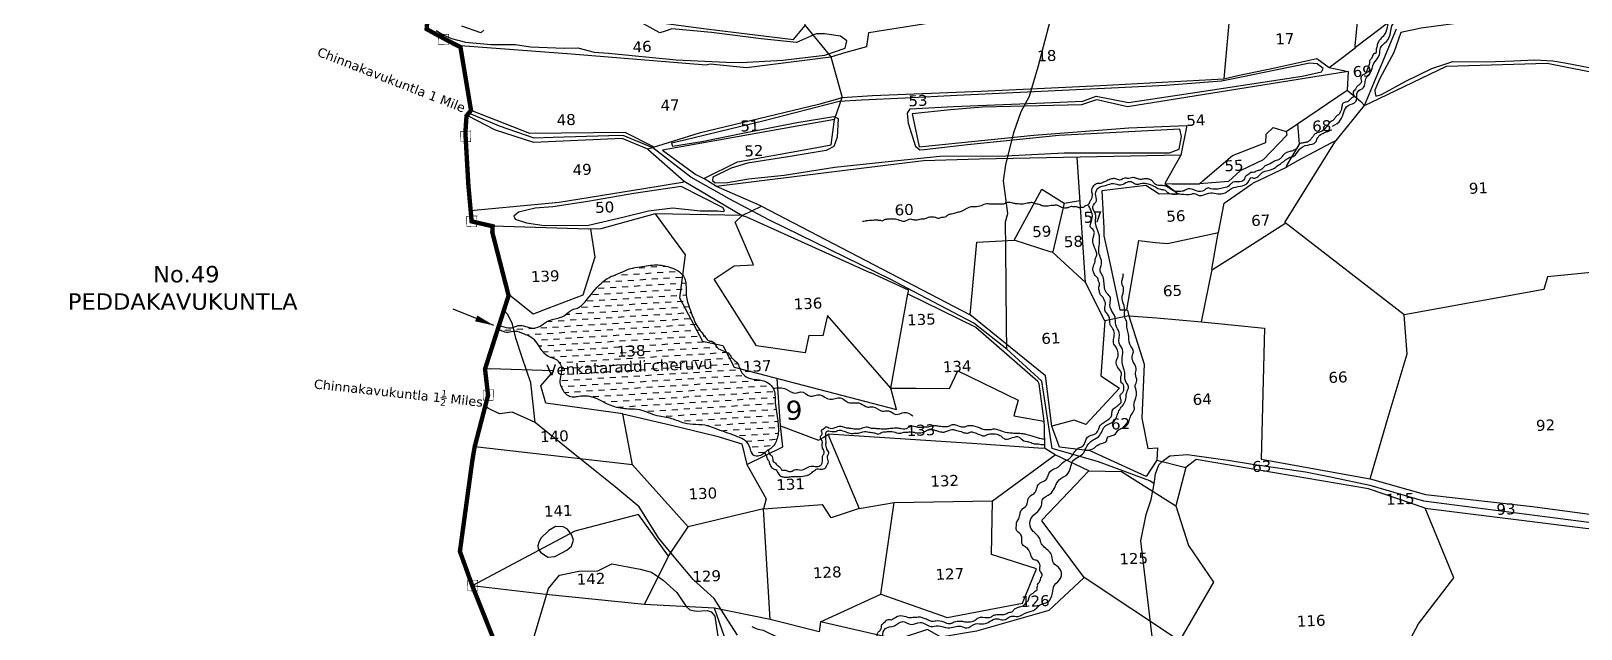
# Model space of a CAD drawing. Header units: inches. Extents: x 740844 to 747987, y 1630338 to 1638187.
# Drawn here: x 743342 to 746175, y 1634919 to 1636012 of the extents above; entities that cross this region are included whole.
import ezdxf
from ezdxf.enums import TextEntityAlignment as Align

# ---------------------------------------------------------------- set-up
doc = ezdxf.new("R2010")
doc.units = ezdxf.units.IN
doc.header["$MEASUREMENT"] = 0
doc.linetypes.add('ACAD_ISO02W100', pattern=[15, 12, -3])
for name, color, linetype in [('DIMENSION', 1, 'Continuous'), ('HILLL', 3, 'Continuous'), ('PLOT', 7, 'Continuous'), ('PLOT NO', 7, 'Continuous'), ('ROADS', 6, 'Continuous'), ('tank', 4, 'Continuous'), ('TANKS-STREAM', 4, 'Continuous'), ('VILLAGE BOUNDRY', 5, 'Continuous'), ('VILLAGE STONES', 240, 'Continuous')]:
    doc.layers.add(name, color=color, linetype=linetype)
doc.layers.add('IMAGE', color=7, linetype='Continuous', plot=False)
doc.styles.get("Standard").update_dxf_attribs({"font": 'verdana.ttf'})
doc.dimstyles.get("Standard").update_dxf_attribs({"dimtxt": 0.18, "dimasz": 35, "dimexe": 0.18, "dimexo": 0.0625, "dimgap": 0.09, "dimtad": 0, "dimtih": 1, "dimtoh": 1, "dimdec": 4, "dimzin": 0, "dimdsep": 46, "dimtxsty": 'Standard', "dimcen": 0.09, "dimadec": 0, "dimazin": 0, "dimtfac": 1, "dimtdec": 4, "dimtofl": 0, "dimtmove": 0, "dimatfit": 3, "dimfxl": 1, "dimtolj": 1, "dimtzin": 0, "dimarcsym": 0})
picture_1 = doc.add_image_def('image1.jpg', size_in_pixel=(9137, 10141))

msp = doc.modelspace()

# ---------------------------------------------------------------- hatches: boundary and pattern name
at = {"layer": 'tank'}
h = msp.add_hatch(dxfattribs=at)
h.set_pattern_fill('DASH', color=256, scale=87.578474, angle=3.5405362, style=0)
edge = h.paths.add_edge_path()
edge.add_spline(control_points=[(744198.1, 1635474.4), (744203.7, 1635472.1), (744212.9, 1635468.4), (744225.1, 1635470.2), (744239, 1635477.3), (744256.9, 1635465.1), (744275, 1635473), (744287.8, 1635483.6), (744302.7, 1635486), (744319.3, 1635491.4), (744328.3, 1635502.9), (744344.3, 1635505.3), (744362.4, 1635524), (744376.5, 1635545.1), (744398.4, 1635562.3), (744416.7, 1635568.2), (744436.1, 1635578.2), (744459.5, 1635581.5), (744484.1, 1635586), (744511.6, 1635581.3), (744533.3, 1635570.8), (744541.2, 1635548.3), (744537.9, 1635526.3), (744548.8, 1635499.9), (744557.2, 1635473.3), (744571.5, 1635457.8), (744579.8, 1635445.1), (744591.7, 1635445.7), (744596.4, 1635426.9), (744617.7, 1635427.5), (744623.7, 1635412.3), (744636.5, 1635405.1), (744639, 1635385.2), (744659.2, 1635374.2), (744680.7, 1635375.6), (744703.8, 1635360.5), (744700.7, 1635318.5), (744715.3, 1635281.5), (744699.6, 1635251.4), (744685.7, 1635244.3), (744677.9, 1635233.5), (744658.2, 1635235.9), (744657.5, 1635261.1), (744626.5, 1635273.8), (744600.9, 1635282.4), (744570.5, 1635294.4), (744541.8, 1635290.5), (744513.3, 1635305.5), (744484.4, 1635306.9), (744459.7, 1635320.7), (744431.7, 1635320.6), (744400.9, 1635324.7), (744373.3, 1635345), (744346.9, 1635345.5), (744332.9, 1635341.7), (744320.7, 1635346.1), (744312.4, 1635357.8), (744308.1, 1635374.3), (744313.8, 1635387.2), (744312.5, 1635402.9), (744301.9, 1635413.3), (744283.7, 1635416.7), (744273.1, 1635432.5), (744262.5, 1635450.1), (744245.3, 1635457.5), (744228.7, 1635465), (744214.7, 1635459.7), (744204, 1635462.9), (744198.1, 1635465.9), (744195.7, 1635467.1)], knot_values=[0, 0, 0, 0, 17.829188, 29.128906, 35.934947, 63.424691, 81.533929, 91.062101, 113.082499, 125.085765, 143.006519, 153.477709, 171.549317, 217.774554, 230.461886, 254.183814, 274.583952, 295.455845, 324.68959, 348.590992, 379.530645, 389.119995, 418.223074, 443.781123, 473.645086, 500.221358, 507.715762, 516.590472, 530.10094, 554.927628, 564.875092, 575.784958, 596.532354, 618.133278, 636.944292, 661.402897, 688.675317, 754.279835, 775.607842, 780.574977, 800.803912, 811.529125, 830.260354, 861.189674, 900.573771, 915.310677, 958.191045, 982.322058, 1009.709582, 1043.392177, 1063.905362, 1093.020895, 1135.217174, 1161.968483, 1169.033144, 1178.141567, 1198.732115, 1209.380572, 1227.974687, 1238.70332, 1254.837996, 1268.261067, 1292.487235, 1307.649428, 1329.102231, 1347.257601, 1359.521106, 1371.276286, 1379.437508, 1379.437508, 1379.437508, 1379.437508], degree=3, periodic=0)
h.paths.add_polyline_path([(744248.1, 1635375.1), (744625.6, 1635390.7), (744624.3, 1635421.8), (744246.8, 1635406.2)], flags=25)

# ---------------------------------------------------------------- linework, layer by layer
at = {"layer": 'HILLL', "color": 249, "ltscale": 100}
for points in [[(746201.9, 1636062.1), (746083.7, 1636043.9), (745883.4, 1636017.4), (745846.2, 1636009.3), (745833.1, 1635972.5), (745807.7, 1635925.3), (745798.8, 1635903.9), (745799, 1635897.6), (745800.7, 1635892.9), (745810.7, 1635896), (745855.5, 1635920.3), (745903.1, 1635943.4), (745941.5, 1635956.1), (746002.9, 1635955.9), (746052.9, 1635957.2), (746090.8, 1635959.5), (746124.2, 1635957.3), (746145.7, 1635953.8), (746222.1, 1635938.9)], [(744083.3, 1636012.9), (744097, 1636004.3), (744111, 1635998.1), (744136.4, 1635991.8), (744183.7, 1635987.4), (744203.9, 1635987.4), (744228.3, 1635987.3), (744255.6, 1635983), (744317, 1635980.3), (744341.8, 1635981.3), (744371.7, 1635973.5), (744398.1, 1635971.6), (744521.6, 1635959.5), (744613.3, 1635955.1), (744640.4, 1635954.1), (744716.9, 1635958.9), (744793.6, 1635967.5), (744830.7, 1635980.4), (744833.6, 1635993.8)], [(744170.2, 1636013.2), (744164.6, 1636008.8), (744129.8, 1636021)], [(744833.6, 1635993.8), (744821.9, 1636002.6), (744793, 1636007), (744777.3, 1636006.9), (744741.9, 1635991), (744677, 1635997.9), (744586.3, 1636009.5), (744513.5, 1636016.1), (744501.7, 1636011.8), (744492.1, 1636008.7), (744462.2, 1636025.3)], [(744513, 1635806.8), (744515.1, 1635801.7), (744568.3, 1635810.3), (744646.4, 1635825.8), (744742.2, 1635844.8), (744810.1, 1635855.9), (744817.7, 1635851.8), (744815.9, 1635818), (744809.7, 1635800.9), (744795.6, 1635793.5), (744733.6, 1635783.5), (744652, 1635770.3), (744621.9, 1635761.3), (744588.4, 1635744.6), (744587.9, 1635738.6), (744592.7, 1635734.6), (744615.6, 1635735.3), (744654, 1635741.7), (744719.1, 1635748.7), (744811.6, 1635763.4), (744909.3, 1635773.2), (745003.7, 1635783.1), (745124.1, 1635784), (745230.7, 1635789.5), (745423.6, 1635789.3), (745440.9, 1635796.3), (745445.2, 1635818.9), (745442, 1635832.6), (745221.1, 1635820.8), (745053.9, 1635804.2), (744974.8, 1635794.8), (744967.2, 1635793.9), (744960, 1635800.4), (744946.2, 1635842.7), (744944.7, 1635861.7), (744949.3, 1635869.7), (745028.3, 1635874), (745194.9, 1635880.4), (745264.7, 1635883.6), (745289.1, 1635892.9), (745348.2, 1635881), (745486.4, 1635901.9), (745665.7, 1635929.4), (745700.9, 1635937.1), (745704.3, 1635943.7), (745693.1, 1635952), (745679.8, 1635952.9), (745617.3, 1635940.6), (745555.1, 1635927.5), (745518.2, 1635920.4), (745415.9, 1635912.1), (745329.9, 1635908), (745265.3, 1635904.9), (745137.6, 1635898.8), (745034.9, 1635893.9), (744940.3, 1635889.4), (744860.5, 1635885.6), (744819.5, 1635883), (744682.4, 1635848), (744534.5, 1635811.7), (744513, 1635806.8)], [(744610.3, 1635683.6), (744607.5, 1635688.9), (744530.8, 1635727.7), (744444.5, 1635714.9), (744360.4, 1635700.1), (744296.1, 1635690.8), (744263.9, 1635688), (744233.3, 1635680.8), (744224.9, 1635673.3), (744227.3, 1635667.8), (744248, 1635661.1), (744280.4, 1635656.6), (744361.7, 1635657.1), (744424.4, 1635672), (744470.9, 1635683.1), (744515.5, 1635688.7), (744565.6, 1635683.4), (744597.9, 1635683.5), (744607.3, 1635682.2), (744610.3, 1635683.6)], [(744273.8, 1635059.6), (744287.3, 1635050.3), (744299.6, 1635051.8), (744311.5, 1635057.9), (744321.9, 1635063.3), (744330.6, 1635070.3), (744334.2, 1635081.7), (744331.1, 1635090.3), (744322.8, 1635101.8), (744315, 1635106), (744300.9, 1635106.4), (744289.1, 1635099.1), (744274.3, 1635085.2), (744270.5, 1635077.4), (744269.1, 1635070.8), (744269.2, 1635066.4), (744273.8, 1635059.6)], [(744260.7, 1634901.1), (744288.3, 1634992.9), (744308.3, 1635017.6), (744343.7, 1635024.8), (744378.6, 1635025.5), (744404, 1635038.3), (744456.1, 1635028.7), (744476.4, 1635023.1), (744498, 1635008), (744522.8, 1634985.5), (744539.7, 1634960), (744546.9, 1634954.1), (744558.3, 1634951.9), (744578.1, 1634952.7), (744585.4, 1634950.7), (744592.2, 1634942.7), (744599.9, 1634892.9)]]:
    msp.add_lwpolyline(points, dxfattribs=at)
at = {"layer": 'PLOT'}
for points in [[(744489.4, 1636027.6), (744576.6, 1636016.2), (744736.3, 1635996.2), (744757.2, 1636021.8), (744742.5, 1636171), (744704.2, 1636322.8)], [(744757.2, 1636021.8), (744804.5, 1635964.7), (744832.5, 1635973.1), (744870.4, 1635983.8), (744873.8, 1636009), (744904.3, 1636014), (745008.6, 1636030.4), (745180.6, 1636058.2), (745312, 1636079.9), (745382.4, 1636170.1), (745383.5, 1636182.6), (745387.1, 1636239.8)], [(745844.4, 1636039.8), (745841.5, 1636040.9), (745763.3, 1635981.6), (745762.7, 1635984.7), (745769.9, 1636059.5), (745726.4, 1636117.4), (745730.9, 1636254.9)], [(745536.7, 1636080), (745528.2, 1635986.2), (745522.8, 1635924.7), (745548.1, 1635930.6), (745615.6, 1635944.9), (745692.4, 1635961.4), (745715.2, 1635945.4), (745741.7, 1635965.2), (745763.3, 1635981.6)], [(745779.8, 1635876.1), (745806.8, 1635888.5), (745929.4, 1635947.5), (746113.9, 1635953.1), (746221, 1635931.9), (746284.8, 1635863.2), (746387.5, 1635871), (746466.5, 1635972.3), (746677.8, 1636076.9), (746699.3, 1636086.4)], [(745715.2, 1635945.4), (745750.1, 1635938), (745747.8, 1635903.6), (745773.1, 1635882.9), (745779.8, 1635876.1), (745838.4, 1636016.2)], [(744127.4, 1635982.6), (744127.3, 1635985.6), (744330.5, 1635970.4), (744576.7, 1635950.3), (744584.1, 1635952.1), (744650.4, 1635945.5), (744804.5, 1635964.7)], [(744804.5, 1635964.7), (744825.2, 1635890.7), (744820.7, 1635888.4), (744781.7, 1635877.9), (744563.8, 1635825.1), (744470, 1635795.9), (744536, 1635737.4), (744642.4, 1635674.7), (744483.1, 1635677.6), (744384, 1635650.6), (744362.2, 1635649.7), (744186.3, 1635655.1)], [(745750.1, 1635938), (745346.4, 1635873.5), (745293.7, 1635885.4), (745290, 1635886.2), (745262.7, 1635877.1), (745081.7, 1635872.7), (745023.1, 1635868), (744953.3, 1635860.8), (744965.9, 1635800.5), (745175.1, 1635821.8), (745349, 1635834.7), (745455.3, 1635839.4), (745444.3, 1635784.8), (745076.3, 1635778), (744973.9, 1635774.6), (744824.9, 1635756.3), (744595.4, 1635727.9), (744572.1, 1635742.1), (744634, 1635773.1), (744762.6, 1635795.7), (744804.8, 1635803.8), (744811, 1635850.3), (744496.7, 1635794.2), (744557.9, 1635750), (744572.1, 1635742.1)], [(744825.2, 1635890.7), (744880.8, 1635893.9), (745079.4, 1635901.9), (745297.2, 1635912.1), (745522.8, 1635924.7)], [(744811, 1635850.3), (744825.2, 1635890.7)], [(745444.3, 1635784.8), (745415, 1635733.2), (745428.2, 1635732.9), (745478.4, 1635732.5), (745484.1, 1635738.4), (745538.4, 1635784.7), (745599.3, 1635808.1), (745600.3, 1635823.2), (745612.9, 1635835.8), (745636.8, 1635828.3), (745659.1, 1635843.4), (745747.8, 1635903.6)], [(744480, 1635800), (744428.5, 1635826.6), (744254.2, 1635824.4), (744146.7, 1635866.8)], [(746225.4, 1635573.5), (746114.2, 1635562.7), (746107.4, 1635539.8), (745852.3, 1635493.5), (745634.2, 1635662.1), (745725.7, 1635808.7), (745779.8, 1635876.1)], [(744470, 1635795.9), (744422.8, 1635815.3), (744261.8, 1635808.2), (744191.5, 1635831), (744141.1, 1635857.1), (744139.1, 1635857.8)], [(745728.1, 1635811.8), (745719.2, 1635807.4), (745657.6, 1635774.5), (745637.5, 1635763.4), (745637.7, 1635766.2), (745660.9, 1635805.3), (745658.1, 1635842.7)], [(745636.8, 1635828.3), (745638.1, 1635821.3), (745594.3, 1635776.3), (745552.5, 1635756.5), (745531, 1635737), (745478.4, 1635732.5)], [(745415, 1635733.2), (745439.2, 1635714.2), (745404.6, 1635713.8), (745380, 1635729.3), (745299.9, 1635719.6), (745303.2, 1635651.7), (745303.1, 1635637.6), (745312.5, 1635596.6), (745332.5, 1635502.5), (745345.2, 1635502.4), (745346.5, 1635501.5), (745349.2, 1635491.3), (745305.1, 1635482.2), (745270, 1635552.4), (745254.7, 1635781.3)], [(745345.2, 1635502.4), (745367.2, 1635629.1), (745397.8, 1635625.7), (745419.5, 1635623.4), (745512.8, 1635643.4), (745523.3, 1635697.5), (745571.3, 1635731), (745573.6, 1635732), (745575.5, 1635733.8), (745578.1, 1635735.3), (745637.5, 1635763.4)], [(744146, 1635684.1), (744275.7, 1635696.1), (744307.8, 1635699.1), (744462.3, 1635724.2), (744533.3, 1635735.9), (744536.1, 1635737.3)], [(744483.1, 1635677.6), (744538.4, 1635602.9), (744527.5, 1635524.3), (744569.5, 1635445.4), (744606.9, 1635437.2), (744627.4, 1635397.5), (744924.2, 1635320.3), (744914.2, 1635359.2), (744798.4, 1635491.8), (744789.6, 1635454.8), (744764, 1635455.3), (744757.3, 1635423.9), (744668.8, 1635436.8), (744591, 1635558.4), (744627.8, 1635582.8), (744663, 1635584.5), (744629.6, 1635662.8), (744642.4, 1635674.7), (744677.9, 1635691.7), (744595.4, 1635727.9)], [(744677.9, 1635691.7), (745058.8, 1635493.2), (745071, 1635626.2), (745139.6, 1635629.7), (745189.9, 1635723.1), (745230.6, 1635697.3), (745260, 1635702.2)], [(745230.6, 1635697.3), (745210.3, 1635608.5), (745207.2, 1635608), (745139.6, 1635629.7)], [(744642.4, 1635674.7), (744650.1, 1635672.5), (744875.7, 1635570.7), (744877, 1635570.4), (744945.9, 1635539), (744945, 1635531.8), (745069.5, 1635470.8), (745182.7, 1635371.9), (745184.6, 1635367.4), (745193.7, 1635299.1), (745194, 1635287.7), (745194.6, 1635249.3), (745192, 1635248.8), (745071.3, 1635257.2), (744800.1, 1635275.1), (744800.6, 1635271), (744856.3, 1635139.1), (744804.7, 1635122.5), (744789, 1635146.8)], [(744365.1, 1635649.8), (744373, 1635598.7), (744350.8, 1635529.3), (744286.9, 1635504.9), (744260.2, 1635494.4), (744216.9, 1635529.4), (744215.4, 1635528.5)], [(745636.2, 1635660.6), (745551.1, 1635606.4), (745502.2, 1635575.3), (745500.9, 1635576.5), (745512.5, 1635642.3), (745512.7, 1635643.4)], [(745208.7, 1635608.3), (745270, 1635552.4)], [(745349.2, 1635491.3), (745400.2, 1635487.6), (745481.6, 1635480.7), (745501.5, 1635575.9)], [(744914.2, 1635359.2), (744945, 1635531.8)], [(745305.1, 1635482.2), (745298, 1635382), (745331.9, 1635359.3), (745270.7, 1635292.5), (745249.4, 1635300.7), (745208, 1635290), (745196.5, 1635381.5), (745058.8, 1635493.2)], [(745481.6, 1635480.7), (745536.8, 1635474.8), (745597.1, 1635468.8), (745591, 1635229.3), (745789.9, 1635193.5), (745823, 1635306), (745857.6, 1635422), (745852.3, 1635493.5)], [(745349.2, 1635491.3), (745376.9, 1635403.3), (745372.6, 1635304.5), (745383.6, 1635248.7), (745401.2, 1635250), (745400.4, 1635227.4), (745453, 1635214.3), (745434.8, 1635144.3), (745458.3, 1635071.8), (745503.5, 1635004.7), (745441.8, 1634897.5), (745267.5, 1635013), (745202.6, 1634952.8), (745070.5, 1634914.9), (745005.6, 1634904.1), (744980.8, 1634918.4), (744925.9, 1634899.8), (744785.3, 1634931.9), (744783.3, 1634913.6), (744693.3, 1634936.5), (744591.7, 1634957.2), (744463.9, 1634964), (744283.3, 1634981.8), (744149.1, 1634997.9)], [(744441.8, 1635219.2), (744423.9, 1635312.2), (744283.7, 1635331.7), (744274.4, 1635363.7), (744297.2, 1635390), (744296.1, 1635391.1), (744182.5, 1635394.8), (744172.3, 1635394.2)], [(744914, 1635359.4), (744960.3, 1635359), (745021.4, 1635358.4), (745036.7, 1635391.1), (745147, 1635337.1), (745139.1, 1635308.6), (745193.7, 1635299.1)], [(745789.9, 1635193.5), (745891.1, 1635164.8), (746086.8, 1635142.9), (746223.4, 1635124.9), (746226.2, 1635124.9), (746300.9, 1635314.9), (746387.6, 1635404.7)], [(744712.3, 1635290.1), (744706.5, 1635377)], [(744423.9, 1635312.2), (744513, 1635291.7), (744596.1, 1635271.5), (744641.5, 1635257.7), (744651, 1635219.8), (744686.1, 1635157.1), (744681.5, 1635138.5), (744543.8, 1635105.9)], [(744651, 1635219.8), (744716.4, 1635251.8), (744712.3, 1635290.1), (744781.6, 1635264.1), (744790.4, 1635268.9), (744800.1, 1635275.1)], [(745400.4, 1635227.4), (745381, 1635197.9), (745278.1, 1635244.4), (745222.3, 1635251.1), (745208, 1635290)], [(744507.4, 1635052.4), (744543.8, 1635105.9), (744441.8, 1635219.2), (744153.4, 1635252.1)], [(744856.3, 1635139.1), (744920.2, 1635150), (745099.8, 1635153.3), (745214.5, 1635237.2), (745194.6, 1635249.3)], [(745267.5, 1635013), (745190.8, 1635116.3), (745190.5, 1635118.4), (745275.7, 1635208.3), (745214.5, 1635237.2)], [(745770, 1634725.5), (745878.4, 1634928.5), (745942.8, 1635012.7), (745890.9, 1635139.7), (745786.9, 1635175), (745472, 1635229.1), (745453, 1635214.3)], [(745275.7, 1635208.3), (745335.7, 1635207), (745434.8, 1635144.3)], [(744895.5, 1634982.9), (745017.2, 1634940.1), (745154.7, 1634966.3), (745180.3, 1635029.2), (745097.9, 1635055.4), (745099.8, 1635153.3)], [(744463.9, 1634964), (744507.4, 1635052.4), (744452.6, 1635128.5), (744336.5, 1635098), (744149.1, 1634997.9)], [(744693.3, 1634936.5), (744681.5, 1635138.5), (744789, 1635146.8)], [(744785.3, 1634931.9), (744895.5, 1634982.9), (744920.2, 1635150)], [(745890.9, 1635139.7), (746183.7, 1635103.3), (746430.6, 1635100.7), (746516.2, 1635068.7), (746636, 1635046.4), (746762.7, 1635062.3), (746826.5, 1635048.8), (746878.3, 1635009), (746879.9, 1634983.5), (746850.3, 1634980.6), (746838.8, 1634968.4), (746861.5, 1634952.8), (746857.9, 1634836.4), (746769.6, 1634828), (746765.3, 1634785.5), (746810.5, 1634751.1), (746783.4, 1634639.2), (746726.7, 1634629.7), (746593.9, 1634678), (746441.4, 1634660.9), (746381.6, 1634695.2), (746516.2, 1635068.7), (746504.9, 1635098.7)], [(744242.4, 1634465.5), (744327.4, 1634455.6), (744392.3, 1634455.4), (744495.4, 1634444.3), (744493.9, 1634552.7), (744669.3, 1634512.9), (744724.2, 1634578), (744591.7, 1634957.2)]]:
    msp.add_lwpolyline(points, dxfattribs=at)
at = {"layer": 'ROADS'}
for points in [[(745126.2, 1635430.3), (745125.7, 1635473.6), (745124.1, 1635614.4), (745123.6, 1635663.4), (745127.7, 1635678.4), (745120, 1635738.4), (745124.4, 1635767.5), (745139.1, 1635826.5), (745152.1, 1635864.8), (745167.2, 1635892.7), (745183.5, 1635946.6), (745215.7, 1636070.4)], [(745395.7, 1634869.6), (745370.9, 1635080.1), (745380.9, 1635128.4), (745390, 1635156), (745395.2, 1635184.3), (745387.5, 1635190), (745293.7, 1635224.7), (745208.8, 1635248.9), (745190.3, 1635372), (745126.2, 1635430.3), (745065.8, 1635478.1), (744955.6, 1635536), (744914, 1635557.9), (744692.1, 1635666.3), (744618.7, 1635705.2), (744548.3, 1635744.8), (744478.9, 1635798.7), (744424.8, 1635821), (744398.7, 1635820.6), (744297, 1635817.6), (744262.4, 1635816.4), (744199, 1635837.8), (744147, 1635860.1), (744142.6, 1635861.9)], [(744263.9, 1635296.2), (744256.2, 1635369.1), (744240.5, 1635415.3), (744228.5, 1635450.5), (744222.4, 1635475.9), (744214.3, 1635493.6), (744206.9, 1635502)], [(744634, 1634907.9), (744616.4, 1634935), (744591, 1634974.7), (744553.2, 1635008.6), (744518.1, 1635050.8), (744489.4, 1635085.5), (744454.1, 1635142.3), (744409.9, 1635178.7), (744376.4, 1635205.6), (744330.3, 1635242.7), (744307.7, 1635260.9), (744277.9, 1635284.9), (744263.9, 1635296.2), (744242.5, 1635306.1), (744222.1, 1635315.4), (744199, 1635312.2), (744178.8, 1635322.3), (744173.4, 1635329.1)], [(745395.2, 1635184.3), (745397.8, 1635202.7), (745404.1, 1635219.3), (745412.8, 1635227.6), (745423.9, 1635235.4), (745456.5, 1635237.9), (745512.4, 1635230.3), (745530.3, 1635227.7), (745574.8, 1635220.1), (745672.1, 1635206)], [(745672.1, 1635206), (745720.7, 1635196.3), (745789.6, 1635182.1), (745887.9, 1635153.5), (746190, 1635114.6)]]:
    msp.add_lwpolyline(points, dxfattribs=at)
at = {"layer": 'TANKS-STREAM'}
for points in [[(744999.9, 1636399.8), (745010.9, 1636409.7), (745023.4, 1636413.5), (745033.8, 1636423.8), (745040.8, 1636429.7), (745053.4, 1636433), (745065.8, 1636443.1), (745074.4, 1636452), (745088.5, 1636456.6), (745098.9, 1636458.2), (745104, 1636464.2), (745109.3, 1636469.4), (745119.5, 1636474.3), (745126.3, 1636480.8), (745133.2, 1636481), (745135.4, 1636480.6), (745145.5, 1636480.9), (745152.3, 1636477.5), (745154.7, 1636474.8), (745156.5, 1636470.6), (745158.5, 1636468.1), (745161, 1636465.4), (745164.6, 1636463.4), (745167.9, 1636460.8), (745174.8, 1636455.2), (745179, 1636444.5), (745179.6, 1636438.7), (745182.1, 1636434), (745183.8, 1636430.3), (745194.2, 1636424.4), (745199.1, 1636412.3), (745200.7, 1636403.8), (745202.6, 1636400), (745204.8, 1636397.1), (745206, 1636395.4), (745206.2, 1636391.6), (745208.4, 1636387.6), (745210.8, 1636385.4), (745212.6, 1636380.8), (745213.1, 1636375), (745215.3, 1636362.5), (745219.2, 1636356.6), (745221, 1636349.4), (745221.8, 1636345.8), (745221.8, 1636338.8), (745220.2, 1636333.3), (745220.3, 1636329.3), (745224.8, 1636317.4), (745225.9, 1636304.1), (745231.5, 1636294), (745242.9, 1636290.6), (745248, 1636291.7), (745251.8, 1636293.4), (745259.3, 1636292.3), (745263.4, 1636290.9), (745267.6, 1636288.7), (745272.1, 1636290.8), (745275.9, 1636293), (745278.6, 1636294.2), (745287.8, 1636293.4), (745294.9, 1636292.7), (745302, 1636293.5), (745307.7, 1636294.9), (745311.3, 1636294.5), (745314.2, 1636293.2), (745316.9, 1636292.2), (745322.4, 1636288.2), (745327.8, 1636283.5), (745336.9, 1636281.1), (745340, 1636280), (745345.5, 1636279.6), (745350.7, 1636276.4), (745353.9, 1636273.5), (745357.9, 1636266.7), (745359.9, 1636263.1), (745363.6, 1636259.8), (745368, 1636259), (745371.9, 1636259.4), (745376.9, 1636259.6), (745384.1, 1636253.7), (745387, 1636250), (745389.4, 1636246.4), (745391.1, 1636243.6), (745397.3, 1636240.1), (745407.9, 1636235.9), (745412, 1636232.7), (745413.2, 1636230.9), (745416.8, 1636228.1), (745422.4, 1636223.1), (745434.6, 1636218), (745443.1, 1636213.7), (745447.7, 1636211.1), (745450.9, 1636202.3), (745455.8, 1636200.7), (745459.4, 1636201), (745469.2, 1636191.2), (745471.7, 1636186.5), (745475.7, 1636177.1), (745481.5, 1636176.9), (745484.1, 1636176.5), (745489.5, 1636172), (745491.3, 1636167.9), (745491.7, 1636166.3), (745509.7, 1636144.9), (745516.4, 1636131.6), (745526.7, 1636126.6), (745528.3, 1636120.9), (745529.1, 1636114.7), (745530.1, 1636108.5), (745531.5, 1636105.5), (745534.5, 1636103.5), (745537.9, 1636102.1), (745547.1, 1636091.7), (745548.9, 1636093.7), (745554.2, 1636091.3), (745561, 1636091.1), (745570.5, 1636093.8), (745576.4, 1636093.8), (745584.7, 1636089.2), (745588.9, 1636088.9), (745593.6, 1636087.8), (745600.6, 1636087), (745605.4, 1636089.1), (745610.9, 1636089.8), (745614.3, 1636089.4), (745619.7, 1636088.1), (745624.7, 1636086.5), (745629.1, 1636085.8), (745634.3, 1636087.5), (745663.2, 1636088.1), (745668.2, 1636086.1), (745671.8, 1636085.3), (745673.8, 1636085.2), (745675.4, 1636085.7), (745686.3, 1636090), (745694.9, 1636089), (745703.9, 1636085.3), (745709.9, 1636082.6), (745715.7, 1636084.6), (745721.9, 1636086.5), (745728.7, 1636088), (745735.3, 1636084.8), (745740.7, 1636082.3), (745747.8, 1636080.9), (745764, 1636083.9), (745766, 1636084.2), (745773.1, 1636083.3), (745776.6, 1636081.4), (745780.3, 1636080.6), (745785.3, 1636080), (745790.8, 1636079.6), (745798.8, 1636079.7), (745805.4, 1636082.8), (745812.3, 1636080.1), (745821.7, 1636078.3), (745825.3, 1636077.8), (745839.5, 1636081.4), (745844.7, 1636080), (745845.3, 1636075.8), (745843.6, 1636072.9), (745837.9, 1636065.7), (745833, 1636061.6), (745831.8, 1636056.2), (745830.3, 1636045.9), (745830.7, 1636039.3), (745824, 1636037), (745822.5, 1636032.7), (745822.4, 1636026.4), (745818.7, 1636010), (745813.9, 1636002.2), (745807.2, 1635995.3), (745803.6, 1635988.5), (745802.3, 1635982.2), (745800.9, 1635975.4), (745800.3, 1635971.4), (745797.5, 1635970.9), (745795.2, 1635967.9), (745791.7, 1635961), (745789, 1635956.8), (745788.9, 1635953.8), (745784.4, 1635940.9), (745781.9, 1635934.2), (745773.6, 1635929.1), (745773.2, 1635924.7), (745774, 1635919.5), (745770.6, 1635914.1), (745766.1, 1635910.3), (745763.3, 1635905.5), (745758.8, 1635899.1), (745760.5, 1635893.3), (745756.3, 1635889.4), (745750.3, 1635883.5), (745746.4, 1635881.9), (745743, 1635881.4), (745741, 1635880.3), (745739.1, 1635877.6), (745738.8, 1635876), (745738.1, 1635872.5), (745737.6, 1635869.7), (745736, 1635864.6), (745733.4, 1635859.9), (745728.3, 1635856.3), (745725.2, 1635852.3), (745720.4, 1635847.5), (745717.2, 1635845.1), (745703.2, 1635829.7), (745697.4, 1635827.2), (745693.1, 1635825.8), (745689.5, 1635823.9), (745687.8, 1635822.6), (745686.4, 1635820.5), (745685.1, 1635818.7), (745684, 1635817.4), (745683, 1635816), (745681.5, 1635814.1), (745680.5, 1635813), (745678.8, 1635811.2), (745677.2, 1635809.9), (745673.4, 1635808.5), (745667.6, 1635807.5), (745660.9, 1635805.3), (745656.4, 1635797.7), (745650.2, 1635794), (745646.9, 1635792.4), (745643.1, 1635791.9), (745639.3, 1635790.7), (745634.4, 1635788.1), (745631.6, 1635785.6), (745629.3, 1635782.7), (745627.6, 1635780.4), (745625.3, 1635778.1), (745622.6, 1635776.4), (745618.4, 1635775), (745615.2, 1635773.8), (745602.6, 1635767.2), (745597.2, 1635765), (745593.2, 1635760.4), (745590.4, 1635758.5), (745583.5, 1635756.2), (745580.7, 1635754.9), (745577.9, 1635753.7), (745573.9, 1635753.2), (745571.7, 1635753.1), (745570.4, 1635751.6), (745562.7, 1635746.6), (745560.2, 1635741.7), (745558.4, 1635738.8), (745548.8, 1635736.4), (745537, 1635734.1), (745535.5, 1635732.4), (745533.3, 1635730.1), (745532.2, 1635728.8), (745522.8, 1635725.4), (745511.5, 1635723.1), (745499.1, 1635723.8), (745492.8, 1635725), (745487.2, 1635721.1), (745472.4, 1635719.8), (745465.9, 1635722.4), (745455.6, 1635723), (745450.4, 1635720.1), (745441.9, 1635718.6), (745432.9, 1635719.1), (745424.1, 1635724), (745415.4, 1635728.7), (745405.7, 1635729.7), (745396.9, 1635731.9), (745392.6, 1635737.2), (745387.3, 1635740.4), (745381.7, 1635741.9), (745375.4, 1635741.2), (745368.6, 1635740.9), (745364.4, 1635742.1), (745361.5, 1635743), (745359.1, 1635743.9), (745356.2, 1635744.2), (745346.5, 1635742.4), (745344.2, 1635743.2), (745331.9, 1635739.5), (745324.7, 1635741.8), (745317.2, 1635741.6), (745310.9, 1635739.3), (745306.5, 1635737), (745302.5, 1635735.6), (745299.3, 1635733.9), (745294.7, 1635733.2), (745291.2, 1635733), (745288, 1635731.7), (745284.5, 1635728.7), (745280.9, 1635718.2), (745281.8, 1635714.1), (745281.3, 1635707.7), (745281, 1635705.9), (745277.8, 1635700.2), (745275.5, 1635695.2), (745271.5, 1635693), (745267.8, 1635691), (745265.7, 1635689.4), (745262.4, 1635689.2), (745258.7, 1635688.9), (745256.2, 1635689.6), (745253.8, 1635690.5), (745249.7, 1635690.4), (745243.6, 1635691.1), (745237.5, 1635689), (745231.3, 1635688.4), (745222, 1635691.8), (745219.4, 1635693.1), (745212.4, 1635693.3), (745201.5, 1635692.1), (745197.7, 1635691.6), (745190.9, 1635692.6), (745183.2, 1635695.2), (745178.6, 1635696.2), (745171.9, 1635698.5), (745165.4, 1635697.3), (745160.5, 1635696.8), (745156.2, 1635695.4), (745149.9, 1635695.5), (745143.9, 1635696.1), (745136.9, 1635697.2), (745127.2, 1635698.3), (745120.2, 1635695.7), (745114.8, 1635695.4), (745097.4, 1635695.4), (745086.6, 1635695.5), (745076.6, 1635691.7), (745063.8, 1635690.5), (745058.2, 1635689.9), (745052.7, 1635687.5), (745047.3, 1635684.3), (745042.7, 1635682.2), (745035.5, 1635680.1), (745031.3, 1635678.8), (745023.1, 1635677.1), (745017.4, 1635675), (745014.3, 1635672.2), (745006.4, 1635670.9), (745000.3, 1635669.5), (744995.1, 1635671.4), (744990.5, 1635671.7), (744984.4, 1635671.5), (744975.7, 1635668.5), (744969, 1635668), (744960, 1635666), (744954.3, 1635667), (744950, 1635668), (744938.9, 1635663.9), (744927.2, 1635666.9), (744917.7, 1635668.2), (744915.2, 1635668.4), (744911.4, 1635668.2), (744907.8, 1635668), (744905.8, 1635667.4), (744902, 1635666.8), (744896.5, 1635664.8), (744896, 1635665.5), (744893.7, 1635665.4), (744891.3, 1635665.9), (744888.9, 1635666.2), (744885.6, 1635666.2), (744883.4, 1635666.2), (744878, 1635665.6), (744874.9, 1635665.5), (744868.9, 1635664.9), (744864.8, 1635664.1), (744862.3, 1635663.9)], [(745721.3, 1635838), (745736.2, 1635849.6), (745749.9, 1635875.6), (745764.1, 1635882.9), (745767.3, 1635901), (745777.7, 1635908.4), (745783.2, 1635926.9), (745789.3, 1635934.1), (745797.1, 1635953.2), (745807.3, 1635968.8), (745809.2, 1635981.5), (745820.2, 1635993), (745827.4, 1636009.3), (745829.9, 1636021.2), (745835.2, 1636030.1), (745837.4, 1636043.3), (745838.1, 1636054.4), (745848.5, 1636068.7), (745850.8, 1636080.7), (745860.9, 1636085.2), (745866.1, 1636098.4), (745884.6, 1636111.9), (745890.9, 1636120.3), (745897.2, 1636131), (745907.8, 1636136.9), (745914.5, 1636144.9), (745920.9, 1636157.5), (745937.6, 1636167.3), (745945.7, 1636180), (745953, 1636188.6), (745963.7, 1636201.8), (745972.1, 1636208.8), (745986.7, 1636217), (745988.7, 1636223.8), (745996, 1636228.6), (746003.3, 1636230.9), (746012.7, 1636235.3), (746019.1, 1636236.6), (746024.1, 1636236.7), (746041.2, 1636244.9), (746058, 1636244.1), (746072, 1636253.6), (746094.6, 1636257.6), (746106.8, 1636264.3), (746120, 1636270), (746133.3, 1636270.9), (746142.3, 1636278.9), (746170, 1636288.1), (746186, 1636297.1), (746196.5, 1636299.3), (746206.9, 1636303.4), (746216.7, 1636315.3), (746233.2, 1636323.3), (746244, 1636332.8), (746249.2, 1636337.2), (746268.4, 1636342.5), (746273.1, 1636348.1), (746286.6, 1636351.8), (746300.1, 1636362.3), (746317.2, 1636369.7), (746334, 1636375.9), (746346.4, 1636383.8), (746364.2, 1636386.1), (746373.4, 1636385.7), (746381.5, 1636392.4), (746393.5, 1636392.9), (746397.8, 1636392.8), (746406.6, 1636397.2), (746411.7, 1636399.7), (746422, 1636399.6), (746429.1, 1636397.6), (746437.7, 1636400.1), (746447.1, 1636404.1), (746453.9, 1636402.8), (746461.9, 1636401.1), (746469, 1636405.3), (746480.9, 1636396.3), (746483.4, 1636387.2), (746486.4, 1636379.4), (746497.8, 1636372.4), (746502.4, 1636363), (746504.7, 1636357), (746509.5, 1636350.5), (746522.4, 1636333.7), (746526.1, 1636322.1), (746529, 1636317), (746534.5, 1636313), (746538.2, 1636310.1), (746545.3, 1636303.9), (746547.9, 1636297), (746553.9, 1636289.8), (746562, 1636285.3), (746574.9, 1636258.4), (746579, 1636254.8), (746587.3, 1636250.3), (746593, 1636244.1), (746597.1, 1636234.9), (746605.2, 1636222.6), (746608.3, 1636217.3), (746615.3, 1636211.7), (746621.1, 1636199), (746635.6, 1636182.4), (746640.6, 1636178.1), (746643.6, 1636174.3), (746647.3, 1636167.3), (746652.5, 1636158), (746656.7, 1636150.2), (746662.5, 1636146.4), (746668.5, 1636143.1), (746672, 1636139.6), (746674.2, 1636132.2), (746677.9, 1636125.5), (746687.6, 1636117.4), (746696.6, 1636107.3), (746695.4, 1636104.7), (746704.8, 1636091.2), (746710.4, 1636084.5), (746719.7, 1636076.2), (746725.3, 1636073.4), (746733.3, 1636072.7), (746738.4, 1636074), (746743.3, 1636076.4), (746752.1, 1636077.8), (746762.3, 1636077.8), (746774.2, 1636077.5), (746788.5, 1636087.6), (746811.9, 1636090.9), (746826.4, 1636102), (746843.5, 1636106.9), (746855.3, 1636111.1), (746868.6, 1636116.2), (746882.1, 1636128.4), (746899.8, 1636134.5), (746920.7, 1636146.6), (746931.9, 1636155.7), (746947.3, 1636156.5), (746955.6, 1636161.5)], [(745009.7, 1633827.3), (745007, 1633833.2), (744997.5, 1633837.7), (744982.9, 1633838.3), (744976.3, 1633841.7), (744970.4, 1633842.3), (744965.9, 1633848.2), (744963.5, 1633858), (744963.1, 1633868.3), (744964.6, 1633881.5), (744961.1, 1633889.8), (744958.3, 1633903.7), (744962.8, 1633912.9), (744959.6, 1633928.8), (744962.2, 1633938.7), (744959.6, 1633946.9), (744959.6, 1633958.9), (744955.8, 1633971.8), (744954.2, 1633981.7), (744957.4, 1633987.6), (744956.2, 1634001.1), (744953.9, 1634013.1), (744955.4, 1634025.6), (744959.2, 1634036.2), (744961.1, 1634050.8), (744964.9, 1634062.8), (744969, 1634071), (744974.1, 1634081.2), (744979.2, 1634094.4), (744980.9, 1634105.6), (744984.8, 1634115.4), (744988.5, 1634121.7), (744993.5, 1634141.2), (744994.9, 1634153.2), (745009.7, 1634171), (745019.1, 1634199.2), (745027.7, 1634214.3), (745031.7, 1634230.4), (745042.3, 1634239.6), (745046.8, 1634252.9), (745053.3, 1634262.8), (745063.4, 1634273.6), (745070.7, 1634281.8), (745078.6, 1634294), (745084.6, 1634313), (745088.6, 1634319.5), (745090.6, 1634334.4), (745096.6, 1634342.8), (745100.4, 1634356.4), (745103.6, 1634363.2), (745112.5, 1634376.6), (745119, 1634382.1), (745124.8, 1634394.6), (745134, 1634402.4), (745138.6, 1634421.4), (745153.3, 1634432), (745151.6, 1634443.3), (745158.6, 1634449.4), (745168, 1634460.1), (745180.6, 1634466.6), (745195.5, 1634475.5), (745213.8, 1634485), (745230.5, 1634486.8), (745244.6, 1634496.3), (745258.7, 1634496.3), (745279.1, 1634510.6), (745296.8, 1634511.2), (745308.8, 1634527.7), (745315.7, 1634529.4), (745321.2, 1634542.1), (745326.9, 1634548.3), (745327, 1634567.5), (745320, 1634578.5), (745320, 1634589.5), (745310.8, 1634600.2), (745305.6, 1634607.7), (745294.9, 1634625.3), (745285.8, 1634635.6), (745279.4, 1634643.1), (745273, 1634654), (745261.4, 1634660), (745250.1, 1634678.3), (745241.4, 1634683.1), (745234.5, 1634683.5), (745230.4, 1634686.3), (745223.4, 1634697.4), (745209.6, 1634702.3), (745201.1, 1634704.7), (745191.8, 1634712.7), (745184.7, 1634717.8), (745175.3, 1634720.1), (745165.2, 1634719.7), (745153.4, 1634723.1), (745150.2, 1634726.8), (745140.3, 1634728.2), (745132.3, 1634727.6), (745118.2, 1634730.1), (745114.9, 1634733.7), (745106.6, 1634733.5), (745094.9, 1634733.6), (745084.2, 1634736), (745075.3, 1634733.1), (745064.5, 1634730.1), (745061.9, 1634727.4), (745059.4, 1634726), (745051.2, 1634723.7), (745042.7, 1634726), (745029.9, 1634723.2), (745024, 1634726.4), (745015.7, 1634726), (745004.9, 1634729), (744996.7, 1634735.5), (744991.2, 1634738.3), (744982.8, 1634751), (744968, 1634758.7), (744960.6, 1634772.4), (744952.6, 1634781.8), (744943.9, 1634785.8), (744940.4, 1634799.3), (744929.5, 1634817.3), (744916.3, 1634829.1), (744913.5, 1634844.4), (744909.1, 1634856.2), (744902.8, 1634869.7), (744903.3, 1634892), (744899.2, 1634905.9), (744904.1, 1634919.8), (744920.7, 1634925.1), (744935.2, 1634932.5), (744951.1, 1634927.5), (744967.6, 1634931.2), (744987.4, 1634923.7), (745000.4, 1634924.9), (745018.3, 1634921.2), (745042.1, 1634924.1), (745052.7, 1634921.1), (745068.5, 1634928.4), (745083.4, 1634928.3), (745094.3, 1634932.5), (745108.3, 1634937.9), (745119.5, 1634935.5), (745134.7, 1634942.6), (745146.1, 1634941.9), (745162.6, 1634949.3), (745178.1, 1634955), (745185.6, 1634962.5), (745200.9, 1634968.4), (745209.3, 1634984.5), (745212.8, 1634998.3), (745224.9, 1635012.8), (745222.6, 1635029.9), (745211.3, 1635039.7), (745208.5, 1635052.2), (745194.4, 1635068.9), (745189.6, 1635074.4), (745185.9, 1635085.1), (745172.4, 1635099.5), (745168.4, 1635116.6), (745179.1, 1635130.8), (745189.4, 1635144.5), (745191.3, 1635155.9), (745205.4, 1635165.9), (745212.9, 1635176.5), (745221.8, 1635191.8), (745235.5, 1635201.1), (745242.6, 1635213.8), (745246, 1635225.2), (745266.5, 1635241.1), (745270.3, 1635249.2), (745283.7, 1635264.7), (745294, 1635271.1), (745306.7, 1635290.8), (745322.1, 1635298.9), (745331, 1635317.8), (745342.9, 1635336.4), (745345.1, 1635351.1), (745348.6, 1635361.9), (745342.7, 1635372.5), (745341.9, 1635387.4), (745338.6, 1635398.5), (745336.9, 1635415.6), (745337.5, 1635429.7), (745331.2, 1635441.7), (745331.6, 1635460.9), (745325, 1635475), (745323.8, 1635489.1), (745317.2, 1635500.9), (745314.7, 1635514.1), (745315.4, 1635524.7), (745309.3, 1635532), (745303.5, 1635554), (745300.8, 1635565), (745296.4, 1635573.3), (745299.2, 1635586.4), (745296.9, 1635598.6), (745295, 1635604.4), (745295.6, 1635634.1), (745291.8, 1635648.4), (745289.1, 1635655.2), (745288.4, 1635667.6), (745288.9, 1635674.6), (745283.2, 1635691.2), (745290, 1635701.8), (745288.3, 1635714.3), (745293.5, 1635725.4), (745308, 1635730.2), (745320.7, 1635733.3), (745333.8, 1635730.9), (745353.1, 1635736.9), (745361.8, 1635732), (745373.5, 1635733.8), (745384.4, 1635732.4), (745397.9, 1635726.9), (745406.9, 1635722.6), (745413, 1635721.9), (745421.4, 1635716.1), (745426, 1635714.1), (745439.2, 1635714.2), (745445.2, 1635714), (745463.2, 1635714), (745468.7, 1635715.1), (745477.8, 1635711.2), (745495.4, 1635715.7), (745521, 1635714.7), (745536.7, 1635724.1), (745553, 1635728.4), (745567.4, 1635735.9), (745573.9, 1635744.1), (745577, 1635743.1), (745593.5, 1635753.7), (745612.6, 1635759.8), (745622.1, 1635766.5), (745630.2, 1635772.3), (745635.4, 1635776.3), (745639.4, 1635778.9), (745643.6, 1635781.1), (745649.6, 1635782.7), (745661, 1635795.7), (745675.9, 1635803.6), (745690.3, 1635808.7), (745693.5, 1635815.4), (745697.9, 1635821.3), (745710, 1635827.4), (745720, 1635831.5)], [(744660.2, 1634923.8), (744669.1, 1634919.5), (744680.4, 1634917), (744690.4, 1634912), (744706.3, 1634905.3), (744727.4, 1634897.7), (744734.6, 1634893), (744741.9, 1634889.6), (744752, 1634887.7), (744759.8, 1634886), (744767.3, 1634881), (744773.2, 1634876.7), (744778.2, 1634873.7), (744784.1, 1634872.4), (744789.6, 1634873.8), (744793.5, 1634873.1), (744797.5, 1634872), (744800.6, 1634870.4), (744801.9, 1634868.5), (744803.9, 1634866), (744805.5, 1634865), (744807.7, 1634864.1), (744812.5, 1634861.4), (744825.6, 1634859), (744834.1, 1634857.7), (744852.3, 1634847.4), (744863.2, 1634848.8), (744873.9, 1634846.6), (744878.7, 1634842.8), (744896, 1634841.8), (744901.5, 1634843.4), (744897.5, 1634860), (744892.1, 1634867.7), (744894.1, 1634888.6), (744890.1, 1634900.9), (744891.1, 1634913.2), (744895.3, 1634917.4), (744896.7, 1634921.5), (744897.8, 1634927.2), (744902, 1634930.7), (744904.8, 1634934.1), (744910.9, 1634936.3), (744915, 1634936.1), (744923.1, 1634940.9), (744935.5, 1634943.4), (744947.2, 1634940.3), (744956.2, 1634940.7), (744963.7, 1634941), (744967.8, 1634941), (744974.4, 1634938.9), (744981.1, 1634936.7), (744988, 1634933.3), (744996.5, 1634934.1), (745010.6, 1634932.1), (745015.9, 1634929.5), (745021.5, 1634928.9), (745026.9, 1634930.6), (745029.9, 1634932.3), (745035.2, 1634933.3), (745043.4, 1634933.5), (745050.8, 1634932), (745057.1, 1634932), (745066.7, 1634934.7), (745074.3, 1634939.6), (745090.3, 1634940), (745097.8, 1634941.5), (745100.3, 1634943.4), (745105.6, 1634945.2), (745114.5, 1634945.8), (745123.3, 1634946.3), (745129.3, 1634949), (745136.9, 1634951.7), (745138.8, 1634954.3), (745141.4, 1634956.4), (745149.5, 1634959.6), (745158, 1634963.3), (745161.3, 1634967.6), (745165, 1634970.8), (745166.8, 1634977.4), (745169.7, 1634981.6), (745174.2, 1634984.7), (745178, 1634988.2), (745181.3, 1634990.7), (745181.4, 1634995.5), (745182.5, 1634998.7), (745182.4, 1635001.4), (745183.8, 1635003.1), (745187.1, 1635007.4), (745187.9, 1635012.2), (745190.4, 1635016.8), (745190.2, 1635020.5), (745187.1, 1635024), (745186.8, 1635034.3), (745181, 1635044), (745174.8, 1635046.3), (745169, 1635057.3), (745161.4, 1635068.2), (745154.8, 1635073.3), (745153.3, 1635087), (745149.9, 1635093.8), (745144.3, 1635098.2), (745143.3, 1635104.9), (745143.7, 1635110.6), (745144.3, 1635115.2), (745146.5, 1635118.5), (745150, 1635127.8), (745151.7, 1635135), (745159.6, 1635142.4), (745162.2, 1635145), (745165.2, 1635156.8), (745172.4, 1635164.6), (745178.7, 1635169.7), (745182.2, 1635180.7), (745187.1, 1635185.9), (745197.1, 1635191.6), (745201.5, 1635199.1), (745205, 1635207), (745220.3, 1635215.3), (745230.8, 1635225.3), (745238.7, 1635229.3), (745252, 1635245.3), (745259.4, 1635251), (745265.5, 1635253.8), (745271, 1635265.8), (745277.1, 1635272), (745288.7, 1635276.4), (745294.1, 1635284.7), (745296.9, 1635291.7), (745303.3, 1635296.3), (745308.8, 1635300.2), (745316.5, 1635306.6), (745317.9, 1635310.3), (745318.7, 1635317.8), (745324, 1635324.1), (745330.8, 1635329.1), (745335.3, 1635334.6), (745334, 1635340.2), (745334.1, 1635347.6), (745338, 1635351.7), (745339.9, 1635356.6), (745339.2, 1635365), (745337.4, 1635367.9), (745336.1, 1635368.2), (745334.6, 1635373.5), (745334.7, 1635380.8), (745335.7, 1635385.6), (745332.9, 1635391.6), (745325.8, 1635405.5), (745327.7, 1635413.5), (745329.6, 1635419.2), (745328.3, 1635428.8), (745326.2, 1635433.1), (745321.9, 1635439.7), (745320.9, 1635445), (745322.5, 1635456.6), (745320.7, 1635466.1), (745317.3, 1635471), (745314.7, 1635476.6), (745313.7, 1635487.2), (745310.1, 1635494.5), (745305.1, 1635501.6), (745306.4, 1635512.2), (745304.2, 1635520.6), (745301, 1635526), (745297.2, 1635530), (745295.2, 1635536.2), (745294.3, 1635543.8), (745295.4, 1635550.7), (745292.9, 1635556.4), (745292.4, 1635560), (745288.6, 1635563.7), (745284.9, 1635570.1), (745283.3, 1635575.9), (745285.2, 1635584.5), (745287.4, 1635590), (745288, 1635596.5), (745289.4, 1635599), (745283.2, 1635627.3), (745285.8, 1635640.9), (745286, 1635643.5), (745283.2, 1635649.5), (745279.7, 1635652.5), (745281.7, 1635667.3), (745275.3, 1635693.1)], [(745268.8, 1635245.5), (745286.1, 1635250.1), (745291.4, 1635254.6), (745302.7, 1635259.2), (745308.7, 1635263.4), (745309.3, 1635268), (745322.5, 1635273.9), (745329.6, 1635282.3), (745336.6, 1635286.1), (745349, 1635296.9), (745351.8, 1635307.1), (745357.1, 1635315.8), (745359.1, 1635320.7), (745358.4, 1635327.8), (745361.6, 1635341.5), (745363.1, 1635351.9), (745360.8, 1635363.8), (745363.7, 1635373), (745361.1, 1635384.5), (745362.4, 1635394.8), (745357.1, 1635407.5), (745355.3, 1635417.6), (745357.5, 1635425.7), (745350.7, 1635439.5), (745348.7, 1635458), (745345.8, 1635468), (745345.2, 1635479.7), (745341.8, 1635489), (745341.3, 1635505.5), (745336.7, 1635523.2), (745338, 1635531.1), (745339.5, 1635537.7), (745339.1, 1635542.9), (745336.6, 1635549), (745336.5, 1635554.9), (745338.1, 1635561.3), (745339, 1635568.8)], [(744683.7, 1635241.2), (744684.6, 1635238.7), (744686.5, 1635235.6), (744686.9, 1635234.4), (744688.2, 1635230.3), (744690.4, 1635226.8), (744691.5, 1635225.4), (744691.9, 1635223.2), (744693.1, 1635219.6), (744694.9, 1635215.8), (744697.8, 1635212.7), (744701.9, 1635210.7), (744704.2, 1635209.7), (744706.5, 1635206.8), (744707.8, 1635204.1), (744715.2, 1635197.2), (744719.2, 1635196.8), (744724.1, 1635196.7), (744728.1, 1635196.9), (744732.6, 1635197.5), (744746.7, 1635197.8), (744760.2, 1635199.7), (744765.4, 1635201.7), (744769.5, 1635204.6), (744776.1, 1635210.1), (744777.5, 1635211), (744786.9, 1635211.1), (744794.5, 1635213.4), (744797.1, 1635218.2), (744798.5, 1635220.1), (744799.9, 1635224.3), (744798.9, 1635229.7), (744798.1, 1635233.6), (744798.1, 1635235.2), (744800.9, 1635240.3), (744797.2, 1635247.5), (744796.6, 1635250.4), (744795.5, 1635255.4), (744795.6, 1635259.5), (744795.5, 1635264.9), (744795.3, 1635272), (744795.3, 1635275.7), (744796, 1635278.9), (744797.2, 1635280.2), (744800.7, 1635281.3), (744805.9, 1635280.2), (744808.6, 1635279.9), (744813.3, 1635280.3), (744817, 1635282), (744828.8, 1635280.5), (744834.6, 1635278.4), (744843.4, 1635276.4), (744847.1, 1635276.9), (744849.7, 1635276.9), (744856.1, 1635277.4), (744869.1, 1635280), (744874, 1635278.9), (744882.8, 1635277.8), (744888.8, 1635275.6), (744892.1, 1635275.5), (744895.5, 1635277.6), (744906, 1635279.5), (744913.1, 1635280.2), (744924.6, 1635277.7), (744930.2, 1635277), (744937.9, 1635278.5), (744946, 1635278.9), (744949.5, 1635279.5), (744956.8, 1635278.5), (744961.6, 1635277.4), (744966.2, 1635277.5), (744971.7, 1635278.2), (744979, 1635281.8), (744985, 1635283.4), (744990.9, 1635283.5), (744995.9, 1635282.1), (745002, 1635280.3), (745006.8, 1635279.1), (745012.8, 1635279.3), (745026.7, 1635283.5), (745034.3, 1635282), (745044.9, 1635278.7), (745047.6, 1635277.6), (745049, 1635277.5), (745056, 1635277.6), (745057.8, 1635278.4), (745064.1, 1635278.9), (745071.5, 1635276.2), (745080.4, 1635272.8), (745085.9, 1635272), (745088.5, 1635273.6), (745097.4, 1635276), (745107.5, 1635275), (745114.9, 1635271.9), (745120.4, 1635267.6), (745123.6, 1635266.2), (745148.4, 1635269.9), (745152.2, 1635266.7), (745163.3, 1635261.6), (745165.5, 1635261.4), (745175, 1635257.9), (745176.6, 1635257.6), (745181, 1635257.3), (745186.6, 1635256.9), (745191.4, 1635256.2), (745194.5, 1635256.2)], [(744690.3, 1635246.5), (744692.9, 1635238.1), (744697.3, 1635234.3), (744699.8, 1635224.8), (744700.9, 1635224.2), (744705.6, 1635219.2), (744712.1, 1635213.9), (744715.1, 1635209.4), (744720.8, 1635209.5), (744725.8, 1635207.6), (744733.8, 1635207.5), (744737.4, 1635210.1), (744750.2, 1635209.4), (744765.3, 1635216.1), (744785.1, 1635217.8), (744788.6, 1635222.6), (744789.2, 1635227.2), (744789, 1635230.5), (744788.9, 1635232.9), (744789.7, 1635235.9), (744791.4, 1635238.5), (744792.2, 1635240.1), (744790.8, 1635246.3), (744788.5, 1635252.7), (744788.6, 1635258.1), (744789.1, 1635260.4), (744785.4, 1635270.8), (744788.4, 1635275.8), (744787.1, 1635281.9), (744792.3, 1635285.9), (744795, 1635288.5), (744803.2, 1635286), (744817.9, 1635289.3), (744825.1, 1635289.3), (744833.2, 1635286.8), (744835.4, 1635286.8), (744838, 1635286.3), (744841, 1635286), (744844.4, 1635285.4), (744849.3, 1635284.9), (744857.4, 1635285.1), (744866.4, 1635288.2), (744871, 1635288.4), (744877.9, 1635286.1), (744882.4, 1635286), (744885.1, 1635285.9), (744888.9, 1635285.6), (744898.7, 1635285), (744906.6, 1635284.9), (744910.3, 1635285.7), (744920.3, 1635286.4), (744927, 1635286.7), (744930.4, 1635285.9), (744933.2, 1635285.3), (744945.3, 1635286.7), (744947.6, 1635288.7), (744959.1, 1635289.2), (744965.1, 1635288), (744971, 1635288.2), (744982, 1635288.7), (744991.2, 1635290.7), (744998.1, 1635290.6), (745008.1, 1635289.3), (745013.2, 1635289), (745022.4, 1635290.8), (745028, 1635293), (745036.9, 1635290.5), (745041.5, 1635289), (745047.3, 1635288.3), (745055.3, 1635290.8), (745071.8, 1635288.4), (745079.3, 1635285.6), (745080.2, 1635285.1), (745085.5, 1635283.9), (745089.6, 1635283.6), (745097.7, 1635283.9), (745101.2, 1635284.8), (745113.5, 1635282.2), (745118.3, 1635280.5), (745129.1, 1635277.9), (745133.9, 1635277.4), (745144, 1635277.1), (745155.2, 1635276.1), (745162.9, 1635274.7), (745171.6, 1635272), (745179.8, 1635269.5), (745186.5, 1635267.6), (745191.1, 1635266.9), (745194.3, 1635266.9)]]:
    msp.add_spline(points, degree=3, dxfattribs=at)
at = {"layer": 'TANKS-STREAM', "ltscale": 6}
for points in [[(744198.1, 1635474.4), (744215.2, 1635469.5), (744226.4, 1635471.1), (744232.8, 1635473.5), (744259.9, 1635469.1), (744277, 1635475.1), (744284.8, 1635480.5), (744305.8, 1635487.3), (744317, 1635491.7), (744331.3, 1635502.4), (744341.3, 1635505.6), (744355.3, 1635517.1), (744385.6, 1635551.9), (744395.8, 1635559.6), (744417.5, 1635569.2), (744436.3, 1635577), (744456.7, 1635581.2), (744485.8, 1635584.4), (744509.4, 1635580.6), (744535.2, 1635563.6), (744538.6, 1635554.6), (744540.5, 1635525.5), (744547.9, 1635501.1), (744559.5, 1635473.5), (744575.2, 1635452.1), (744580.3, 1635446.6), (744588.8, 1635444.1), (744596.9, 1635433.3), (744618.8, 1635421.6), (744624.4, 1635413.4), (744632.5, 1635406), (744641.8, 1635387.5), (744660.1, 1635376), (744678.8, 1635373.5), (744698.8, 1635359.4), (744702.9, 1635332.5), (744706.2, 1635267), (744694.6, 1635249.1), (744690.3, 1635246.5), (744673.5, 1635235.3), (744662.9, 1635236.9), (744655.3, 1635254), (744630.1, 1635272), (744593.1, 1635285.5), (744579.2, 1635290.3), (744536.6, 1635295.3), (744513.8, 1635303.4), (744487, 1635308.7), (744455, 1635319.4), (744434.6, 1635321), (744405.9, 1635326.1), (744367.3, 1635343), (744340.5, 1635343.6), (744333.6, 1635342.5), (744324.9, 1635345.2), (744312, 1635361.3), (744309.7, 1635371.7), (744312.9, 1635390), (744311.6, 1635400.6), (744300.5, 1635412.3), (744288, 1635417.2), (744271.7, 1635435.1), (744262.7, 1635447.3), (744244.2, 1635458.1), (744226.7, 1635462.9), (744214.6, 1635461), (744203.1, 1635463.6), (744195.7, 1635467.1)], [(744699, 1635359), (744722.7, 1635357.5), (744740.4, 1635350), (744749.2, 1635352.5), (744766.6, 1635344.7), (744784.1, 1635347.1), (744802.6, 1635338.9), (744821.7, 1635341.7), (744836.2, 1635333.1), (744858.5, 1635331.4), (744872, 1635324.4), (744881.1, 1635325.3), (744898.3, 1635317.2), (744909.6, 1635317.9), (744923.4, 1635311.2), (744938.2, 1635314.8), (744954.4, 1635308.9)]]:
    msp.add_spline(points, degree=3, dxfattribs=at)
at = {"layer": 'VILLAGE BOUNDRY', "linetype": 'ACAD_ISO02W100', "ltscale": 2, "const_width": 8}
msp.add_lwpolyline([(744244.4, 1634759), (744149.1, 1634997.9), (744126.4, 1635060.9), (744148.8, 1635224.7), (744153.4, 1635252.1), (744177.9, 1635346.3), (744172.3, 1635394.2), (744215.4, 1635528.5), (744185.6, 1635644.1), (744186.3, 1635655.1), (744147.8, 1635664), (744141.8, 1635731.3), (744136.4, 1635826), (744138.5, 1635857), (744146.7, 1635866.8), (744127.4, 1635982.6), (744105.6, 1635993.6), (744065.6, 1636015.4), (744074.9, 1636128.5)], dxfattribs=at)
at = {"layer": 'VILLAGE STONES', "const_width": 0.957}
for points in [[(744087, 1636005.5), (744105.8, 1636006.1), (744105.4, 1635986.6), (744087.3, 1635987.1)], [(744127.8, 1635828.5), (744146.5, 1635829.1), (744146.1, 1635809.6), (744128.1, 1635810.1)], [(744138.7, 1635673.3), (744157.5, 1635674), (744157.1, 1635654.5), (744139, 1635655)], [(744168.8, 1635355.6), (744187.6, 1635356.3), (744187.2, 1635336.8), (744169.1, 1635337.3)], [(744140, 1635007.2), (744158.8, 1635007.9), (744158.4, 1634988.4), (744140.3, 1634988.8)]]:
    msp.add_lwpolyline(points, close=True, dxfattribs=at)

# ---------------------------------------------------------------- texts
at = {"layer": 'DIMENSION', "color": 3}
msp.add_text('9', height=35, dxfattribs=at).set_placement((744737.2, 1635318.9), align=Align.MIDDLE_CENTER)
at = {"layer": 'PLOT NO'}
for s, p in [('17', (745634.1, 1635997.9)), ('46', (744459.4, 1635983.5)), ('18', (745199.2, 1635966.8)), ('69', (745775.6, 1635938.3)), ('53', (744963.6, 1635884.9)), ('47', (744510.6, 1635876.8)), ('48', (744320.7, 1635849.8)), ('51', (744656.4, 1635838.9)), ('54', (745471.5, 1635849)), ('68', (745701.6, 1635838.6)), ('52', (744663.7, 1635793.2)), ('55', (745541.2, 1635766.2)), ('49', (744349.8, 1635758.8)), ('91', (745988, 1635725)), ('50', (744391, 1635690)), ('60', (744938.4, 1635685.4)), ('57', (745283.8, 1635672)), ('56', (745435, 1635673.9)), ('67', (745590.1, 1635666.1)), ('59', (745189.9, 1635645.8)), ('58', (745247.7, 1635627.3)), ('139', (744282.3, 1635563.9)), ('136', (744762.6, 1635513.9)), ('65', (745428.8, 1635537.5)), ('135', (744969.9, 1635484.8)), ('138', (744439.4, 1635427.3)), ('61', (745206.6, 1635450.5)), ('Venkataraddi cheruvu', (744436.2, 1635398.5)), ('137', (744669.7, 1635399.6)), ('134', (745035.2, 1635399.1)), ('66', (745731.3, 1635379.3)), ('64', (745483.1, 1635339.1)), ('62', (745333.8, 1635294.2)), ('92', (746110.7, 1635291.7)), ('140', (744299.1, 1635271.4)), ('133', (744969, 1635282.5)), ('63', (745591.9, 1635216.4)), ('131', (744730.8, 1635183.7)), ('132', (745012.4, 1635189.9)), ('130', (744570.4, 1635166.8)), ('115', (745845, 1635156.9)), ('141', (744306.1, 1635135.1)), ('93', (746038.3, 1635138.3)), ('125', (745357.9, 1635047.9)), ('142', (744366.1, 1635010.9)), ('129', (744577.4, 1635015.7)), ('128', (744797.8, 1635022.7)), ('127', (745021.8, 1635019.7)), ('126', (745178.2, 1634970.2)), ('116', (745682.3, 1634934.2))]:
    msp.add_text(s, height=20, rotation=2.3692, dxfattribs=at).set_placement(p, align=Align.MIDDLE_CENTER)
at = {"layer": 'ROADS', "color": 0, "char_height": 17, "attachment_point": 2}
for s, insert, width, rotation in [('\\A1;Chinnakavukuntla 1 Mile ', (744004.4, 1635930.7), 321.888, 338.6948), ('\\A1;Chinnakavukuntla 1{\\H0.7x;\\S1/2;} Miles ', (744015.7, 1635364.5), 347.059, 353.7715)]:
    msp.add_mtext(s, dxfattribs=dict(at, insert=insert, width=width, rotation=rotation))
at = {"layer": 'VILLAGE STONES', "insert": (743619.8, 1635582.6), "char_height": 30, "width": 705.116, "attachment_point": 2}
msp.add_mtext(' No.49\\PPEDDAKAVUKUNTLA', dxfattribs=at)

# ---------------------------------------------------------------- pictures from other files: only their frames are drawn
at = {"layer": 'IMAGE', "color": 3}
image = msp.add_image(picture_1, insert=(741155.5, 1630338.3), size_in_units=(6824.5, 7574.4), rotation=2.35577, dxfattribs=dict(at, fade=30))
image.dxf.flags = 7

# ---------------------------------------------------------------- leaders
at = {"layer": 'DIMENSION', "color": 5}
msp.add_leader([(744188.6, 1635473.7), (744113.8, 1635503.7)], dimstyle='Standard', override={"dimasz": 35, "dimgap": 0.09, "dimtad": 0}, dxfattribs=at)

doc.saveas('drawing.dxf')
